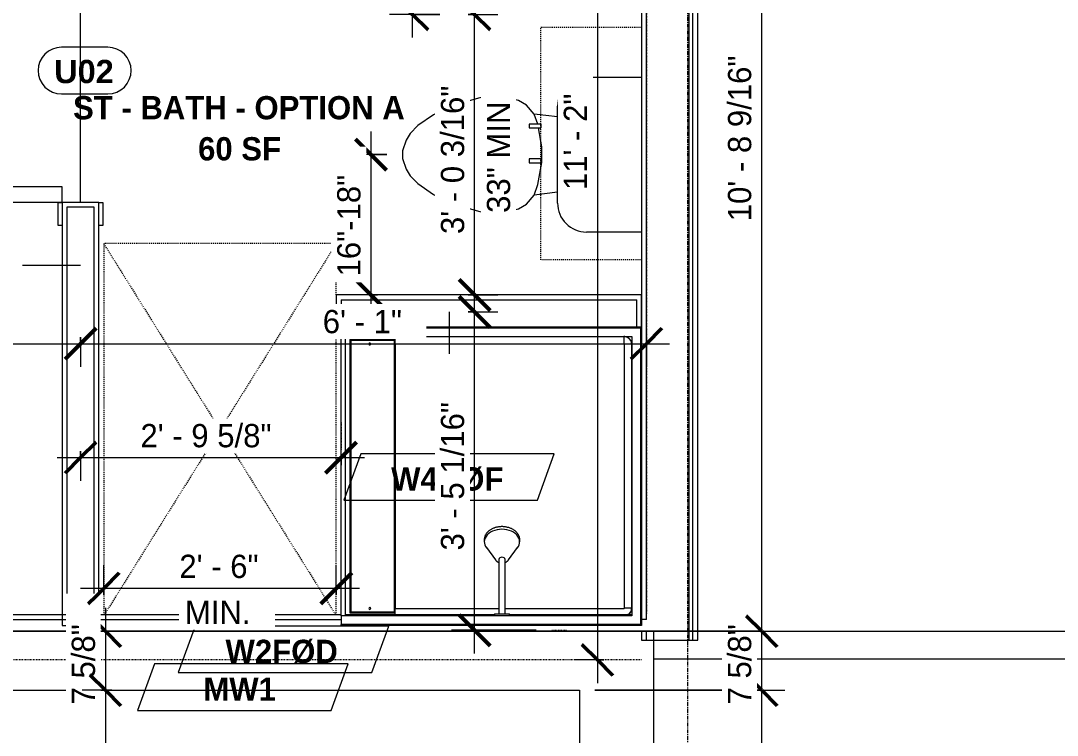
# Model space of a CAD drawing. Header units: inches. Extents: x -4058 to -1781, y 9814 to 12264.
# Drawn here: x -3567.4 to -3433.7, y 11538.4 to 11630.5 of the extents above; entities that cross this region are included whole.
import ezdxf

# ---------------------------------------------------------------- set-up
doc = ezdxf.new("R2010")
doc.units = ezdxf.units.IN
doc.header["$MEASUREMENT"] = 0
for name, pattern in [('Dash', [0.25, 0.125, -0.125]), ('Dash 3_32_', [0.1875, 0.09375, -0.09375]), ('Grid Line 1_2_', [0.875, 0.5, -0.125, 0.125, -0.125])]:
    doc.linetypes.add(name, pattern=pattern)
for name, color, linetype, lineweight in [('0-1', 7, 'Continuous', 5), ('A-ANNO-DIMS', 211, 'Continuous', 9), ('A-ANNO-DIMS-32', 211, 'Continuous', 9), ('A-AREA-IDEN', 2, 'Continuous', 9), ('A-DETL-1', 90, 'Dash 3_32_', 9), ('A-DOOR-2', 31, 'Continuous', 9), ('A-DOOR-IDEN', 31, 'Continuous', 9), ('A-FLOR-1', 7, 'Continuous', 9), ('A-FLOR-2', 192, 'Continuous', 9), ('A-GENM', 5, 'Continuous', 9), ('A-GENM-2', 147, 'Dash', 9), ('A-WALL-1', 7, 'Continuous', 9), ('A-WALL-2', 113, 'Continuous', 9), ('A-WALL-IDEN', 211, 'Continuous', 9), ('I-WALL-3', 7, 'Continuous', 9), ('P-SANR-FIXT', 6, 'Continuous', 9), ('Q-CASE', 31, 'Continuous', 9), ('Q-CASE-1', 31, 'Dash', 9), ('S-FNDN-1', 7, 'Continuous', 9), ('S-GRID-1', 1, 'Grid Line 1_2_', 9)]:
    doc.layers.add(name, color=color, linetype=linetype, lineweight=lineweight)
doc.styles.add('Arial_B', font='arialbd.ttf', dxfattribs={"height": 3})
doc.styles.add('Century Gothic', font='ufonts.com_century-gothic.ttf', dxfattribs={"height": 3})
doc.styles.add('Century Gothic_B', font='GOTHICB.TTF', dxfattribs={"height": 3})
doc.dimstyles.new('MARKETING_DIMENSION', dxfattribs={"dimscale": 12, "dimtxt": 3.132505, "dimasz": 0.333333, "dimexe": 0.25, "dimexo": 0.166667, "dimgap": 0.041667, "dimtad": 1, "dimdec": 4, "dimrnd": 0.0625, "dimzin": 3, "dimdsep": 46, "dimlunit": 4, "dimtxsty": 'Century Gothic', "dimblk1": 'OBLIQUE', "dimblk2": 'OBLIQUE', "dimsah": 1, "dimcen": 0.09, "dimdle": 0.25, "dimazin": 0, "dimtfac": 1, "dimtdec": 4, "dimtix": 1, "dimtmove": 0, "dimatfit": 3, "dimfxl": 1, "dimtvp": 1, "dimtfill": 1, "dimfrac": 2, "dimtolj": 1, "dimtzin": 0, "dimarcsym": 2})
doc.dimstyles.new('THE_DIMENSION_STRING', dxfattribs={"dimscale": 12, "dimtxt": 3.132505, "dimasz": 0.333333, "dimexe": 0.25, "dimexo": 0.166667, "dimgap": 0.041667, "dimtad": 1, "dimdec": 4, "dimrnd": 0.0625, "dimzin": 3, "dimdsep": 46, "dimlunit": 4, "dimtxsty": 'Century Gothic', "dimblk1": 'OBLIQUE', "dimblk2": 'OBLIQUE', "dimsah": 1, "dimcen": 0.09, "dimdle": 0.25, "dimazin": 0, "dimtfac": 1, "dimtdec": 4, "dimtix": 1, "dimtmove": 0, "dimatfit": 3, "dimfxl": 1, "dimtvp": 1, "dimtfill": 1, "dimfrac": 2, "dimtolj": 1, "dimtzin": 0, "dimarcsym": 2})
doc.dimstyles.new('THE_DIMENSION_STRING_3', dxfattribs={"dimscale": 12, "dimtxt": 3.132505, "dimasz": 0.333333, "dimexe": 0.25, "dimexo": 0.166667, "dimgap": 0.041667, "dimtad": 1, "dimdec": 4, "dimrnd": 0.0625, "dimzin": 3, "dimdsep": 46, "dimlunit": 4, "dimtxsty": 'Century Gothic', "dimblk1": 'OBLIQUE', "dimblk2": 'OBLIQUE', "dimsah": 1, "dimcen": 0.09, "dimdle": 0.25, "dimazin": 0, "dimtfac": 1, "dimtdec": 4, "dimtix": 1, "dimtmove": 0, "dimatfit": 3, "dimfxl": 1, "dimtvp": 1, "dimtfill": 1, "dimfrac": 2, "dimtolj": 1, "dimtzin": 0, "dimarcsym": 2})
doc.dimstyles.new('THE_DIMENSION_STRING_4', dxfattribs={"dimscale": 12, "dimtxt": 3.132505, "dimasz": 0.333333, "dimexe": 0.25, "dimexo": 0.166667, "dimgap": 0.041667, "dimtad": 1, "dimdec": 4, "dimrnd": 0.0625, "dimzin": 3, "dimdsep": 46, "dimlunit": 4, "dimtxsty": 'Century Gothic', "dimblk1": 'OBLIQUE', "dimblk2": 'OBLIQUE', "dimsah": 1, "dimcen": 0.09, "dimdle": 0.25, "dimazin": 0, "dimtfac": 1, "dimtdec": 4, "dimtix": 1, "dimtmove": 0, "dimatfit": 3, "dimfxl": 1, "dimtvp": 1, "dimtfill": 1, "dimfrac": 2, "dimtolj": 1, "dimtzin": 0, "dimarcsym": 2})
doc.dimstyles.new('THE_DIMENSION_STRING_5', dxfattribs={"dimscale": 12, "dimtxt": 3.132505, "dimasz": 0.333333, "dimexe": 0.25, "dimexo": 0.166667, "dimgap": 0.041667, "dimtad": 1, "dimdec": 4, "dimrnd": 0.0625, "dimzin": 3, "dimdsep": 46, "dimlunit": 4, "dimtxsty": 'Century Gothic', "dimblk1": 'OBLIQUE', "dimblk2": 'OBLIQUE', "dimsah": 1, "dimcen": 0.09, "dimdle": 0.25, "dimazin": 0, "dimtfac": 1, "dimtdec": 4, "dimtix": 1, "dimtmove": 0, "dimatfit": 3, "dimfxl": 1, "dimtvp": 1, "dimtfill": 1, "dimfrac": 2, "dimtolj": 1, "dimtzin": 0, "dimarcsym": 2})

# ---------------------------------------------------------------- blocks, each defined once
blk = doc.blocks.new('CTR - 1st Phase - Shell_rvt-1-UNIT PLANS - 2ND FLOOR')
at = {"layer": 'A-FLOR-1'}
for p, q in [((-3480.05, 11551.81), (-3477.32, 11551.81)), ((-3477.32, 11551.81), (-3410.3, 11551.81)), ((-3410.3, 11548.19), (-3485.7, 11548.19))]:
    blk.add_line(p, q, dxfattribs=at)
blk = doc.blocks.new('CTR - 1st Phase - Common Walls_rvt-1-UNIT PLANS - 2ND FLOOR')
at = {"layer": 'A-WALL-1'}
for p, q in [((-3486.67, 11553.31), (-3486.67, 11679.74)), ((-3481.17, 11550.64), (-3481.17, 11679.74)), ((-3480.67, 11550.64), (-3480.67, 11679.74)), ((-3526.05, 11553.94), (-3583.32, 11553.94)), ((-3583.32, 11553.31), (-3526.05, 11553.31)), ((-3506.28, 11553.94), (-3525.55, 11553.94)), ((-3488.55, 11553.94), (-3504.31, 11553.94)), ((-3486.67, 11553.31), (-3487.3, 11553.31)), ((-3583.32, 11551.81), (-3487.3, 11551.81)), ((-3486.67, 11551.81), (-3487.3, 11551.81)), ((-3486.67, 11550.64), (-3486.67, 11551.81))]:
    blk.add_line(p, q, dxfattribs=at)
at = {"layer": 'I-WALL-3'}
for p, q in [((-3487.3, 11679.74), (-3487.3, 11591.05)), ((-3480.05, 11550.64), (-3480.05, 11679.74)), ((-3487.3, 11551.81), (-3487.3, 11550.64)), ((-3487.3, 11550.64), (-3480.05, 11550.64))]:
    blk.add_line(p, q, dxfattribs=at)
blk = doc.blocks.new('CTR - 1st Phase - Structure_rvt-1-UNIT PLANS - 2ND FLOOR')
at = {"layer": 'A-WALL-1'}
for p, q in [((-3495.32, 11551.81), (-3586.95, 11551.81)), ((-3579.32, 11544.19), (-3495.32, 11544.19))]:
    blk.add_line(p, q, dxfattribs=at)
at = {"layer": 'S-FNDN-1'}
for p, q in [((-3485.7, 11551.81), (-3495.32, 11551.81)), ((-3485.7, 11497.81), (-3485.7, 11551.81)), ((-3495.32, 11544.19), (-3495.32, 11497.81))]:
    blk.add_line(p, q, dxfattribs=at)
blk = doc.blocks.new('SWING - SINGLE - FLUSH - SWING - FLUSH - 2-10 x 6-8 - PRIVACY-4202132-UNIT PLANS - 2ND FLOOR')
at = {"layer": 'A-DOOR-2'}
for p, q in [((-20, 2.37), (-20, 2.87)), ((-20, 2.87), (-17, 2.87)), ((-17, 2.87), (-17, 2.37)), ((17, 2.37), (17, 2.87)), ((17, 2.87), (20, 2.87)), ((20, 2.87), (20, 2.37)), ((-17, 2.37), (-20, 2.37)), ((20, 2.37), (17, 2.37)), ((-20, -2.38), (-17, -2.38)), ((-20, -2.88), (-20, -2.38)), ((-17, -2.38), (-17, -2.88)), ((15, -2.38), (15, -36.38)), ((17, -2.38), (15, -2.38)), ((17, -2.38), (17, -36.38)), ((17, -2.38), (20, -2.38)), ((17, -2.88), (17, -2.38)), ((20, -2.38), (20, -2.88)), ((-17, -2.88), (-20, -2.88)), ((20, -2.88), (17, -2.88)), ((17, -36.38), (15, -36.38))]:
    blk.add_line(p, q, dxfattribs=at)
blk.add_arc((17, -2.38), 34.07, 180, 266.6343, dxfattribs=at)
blk = doc.blocks.new('Toilet-Domestic-3D - Toilet-Domestic-3D-V43-UNIT PLANS - 2ND FLOOR')
at = {"layer": 'P-SANR-FIXT'}
for p, q in [((-9.98, 11.75), (-9.98, 18.86)), ((9.98, 18.86), (9.98, 11.75)), ((6.25, 8.02), (-6.25, 8.02)), ((-4.86, 8.02), (-5.21, 5)), ((4.86, 8.02), (5.21, 5)), ((-3.94, 5.46), (-5.21, 5)), ((-1, 6), (-3.45, 5.57)), ((1, 6), (-1, 6)), ((3.84, 5.5), (1, 6)), ((5.21, 5), (3.84, 5.5)), ((-5.21, 5), (-6.4, 4)), ((6.4, 4), (5.21, 5)), ((-6.97, 3), (-7.24, 2)), ((-6.4, 4), (-6.97, 3)), ((6.97, 3), (6.4, 4)), ((7.24, 2), (6.97, 3)), ((-7.24, 2), (-7.41, 1)), ((7.41, 1), (7.24, 2)), ((-7.41, 1), (-7.5, 0)), ((7.5, 0), (7.41, 1)), ((-7.5, 0), (-7.33, -1.99)), ((7.33, -1.99), (7.5, 0)), ((-7.33, -1.99), (-6.79, -4)), ((6.79, -4), (7.33, -1.99)), ((-6.79, -4), (-6.06, -6)), ((6.06, -6), (6.79, -4)), ((-6.06, -6), (-5.13, -8)), ((5.13, -8), (6.06, -6)), ((-5.13, -8), (-3.74, -10)), ((3.74, -10), (5.13, -8)), ((-3.74, -10), (-2.74, -11)), ((2.74, -11), (3.74, -10)), ((-2.74, -11), (-1.87, -11.5)), ((-1.87, -11.5), (-0.5, -12)), ((-0.5, -12), (0.5, -12)), ((0.5, -12), (1.87, -11.5)), ((1.87, -11.5), (2.74, -11))]:
    blk.add_line(p, q, dxfattribs=at)
for centre, start, end in [((-6.25, 11.75), 180, 270), ((6.25, 11.75), 270, 360)]:
    blk.add_arc(centre, 3.73, start, end, dxfattribs=at)
blk = doc.blocks.new('ADA Clearances - 30_x48_-V77-UNIT PLANS - 2ND FLOOR')
at = {"layer": 'A-GENM-2'}
for p, q in [((-15, -24), (14.91, 23.86)), ((-15, 23.86), (-15, -13)), ((15, -24), (-14.91, 23.86)), ((15, -24), (15, 23.86)), ((-15, -17.37), (-15, -24)), ((-15, -24), (15, -24))]:
    blk.add_line(p, q, dxfattribs=at)
blk = doc.blocks.new('300 Series Wall Hung Cabinet_326 - 30_-2909953-UNIT PLANS - 2ND FLOOR')
at = {"layer": 'Q-CASE'}
for p, q in [((-2.01, 14.69), (-2.5, 14.69)), ((-2.5, 14.69), (-2.5, 13.19)), ((-2.01, 13.19), (-2.01, 14.69)), ((2.49, 14.69), (2, 14.69)), ((2, 14.69), (2, 13.19)), ((2.49, 13.19), (2.49, 14.69)), ((-2.01, 13.19), (-2.5, 13.19)), ((2.49, 13.19), (2, 13.19))]:
    blk.add_line(p, q, dxfattribs=at)
at = {"layer": 'Q-CASE-1'}
for p, q in [((-15, 0.19), (-15, 13.19)), ((-15, 13.19), (15, 13.19)), ((15, 13.19), (15, 0.19)), ((15, 0.19), (-15, 0.19))]:
    blk.add_line(p, q, dxfattribs=at)
blk = doc.blocks.new('The Shower - The Shower-V120-UNIT PLANS - 2ND FLOOR')
at = {"layer": 'P-SANR-FIXT'}
for p, q in [((0, -0.5), (38.5, -0.5)), ((0, -39.25), (0, -0.5)), ((0.12, -39.25), (0.12, -0.63)), ((0.12, -0.63), (38.38, -0.63)), ((38.38, -0.63), (38.38, -39.25)), ((38.5, -0.5), (38.5, -39.25)), ((1.25, -39.25), (1.25, -1.75)), ((1.25, -1.75), (37.25, -1.75)), ((1.3, -2.43), (1.28, -2.51)), ((1.42, -2.2), (1.4, -2.23)), ((1.58, -2.01), (1.51, -2.08)), ((1.73, -1.9), (1.7, -1.92)), ((2.01, -1.78), (1.93, -1.8)), ((36.25, -1.77), (2.25, -1.77)), ((36.25, -1.77), (36.25, -1.75)), ((36.57, -1.8), (36.49, -1.78)), ((36.8, -1.92), (36.77, -1.9)), ((36.99, -2.08), (36.92, -2.01)), ((37.1, -2.23), (37.08, -2.2)), ((37.25, -1.75), (37.25, -17.52)), ((2.2, -32.27), (2.2, -2.75)), ((36.25, -2.7), (2.25, -2.7)), ((36.3, -18.11), (36.3, -2.75)), ((36.3, -32.27), (36.3, -18.89)), ((37.25, -19.48), (37.25, -39.25)), ((1.62, -32.27), (1.62, -38.13)), ((36.75, -32.38), (1.75, -32.38)), ((1.75, -32.38), (1.75, -38)), ((2.2, -32.27), (36.3, -32.27)), ((36.75, -38), (36.75, -32.38)), ((36.88, -38.13), (36.88, -32.27)), ((1.25, -38.75), (37.25, -38.75)), ((1.25, -39.25), (1.25, -38.75)), ((1.62, -38.13), (36.88, -38.13)), ((1.75, -38), (36.75, -38)), ((37.25, -38.75), (37.25, -39.25)), ((0.12, -39.25), (0, -39.25)), ((0.12, -39.25), (1.25, -39.25)), ((37.25, -39.25), (1.25, -39.25)), ((37.25, -39.25), (38.38, -39.25)), ((38.5, -39.25), (38.38, -39.25))]:
    blk.add_line(p, q, dxfattribs=at)
for centre, radius, start, end in [((2.25, -2.75), 1, 90, 180), ((36.25, -2.75), 1, 30.3328, 90), ((2.2, -35.56), 0.125, 0, 180), ((2.2, -35.56), 0.125, 180, 0), ((36.3, -35.56), 0.125, 0, 180), ((36.3, -35.56), 0.125, 180, 0)]:
    blk.add_arc(centre, radius, start, end, dxfattribs=at)
for centre, start_param, end_param in [((2.2, -32.28), 1.570796, 3.141593), ((36.3, -32.28), 0.541328, 1.570796)]:
    blk.add_ellipse(centre, major_axis=(0.95, 0), ratio=0.019505, start_param=start_param, end_param=end_param, dxfattribs=at)
for points, knots in [([(2.25, -1.77), (2.19, -1.77), (2.06, -1.78), (1.8, -1.86), (1.53, -2.04), (1.34, -2.32), (1.26, -2.57), (1.25, -2.7), (1.25, -2.77)], [-0.001856, -0.001856, -0.001856, -0.001856, 0.123376, 0.248608, 0.499072, 0.749536, 0.874768, 1, 1, 1, 1]), ([(1.38, -2.25), (1.41, -2.21), (1.47, -2.12), (1.55, -2.04), (1.59, -2)], [-0.666048, -0.666048, -0.666048, -0.666048, -0.5714286, -0.4597287, -0.4597287, -0.4597287, -0.4597287]), ([(1.75, -1.88), (1.77, -1.87), (1.86, -1.82), (2.03, -1.77), (2.17, -1.75), (2.25, -1.75)], [-0.332096, -0.332096, -0.332096, -0.332096, -0.2857143, -0.1428571, 0, 0, 0, 0]), ([(36.25, -1.75), (36.31, -1.75), (36.42, -1.76), (36.59, -1.8), (36.7, -1.85), (36.75, -1.88)], [-1, -1, -1, -1, -0.8928571, -0.7857143, -0.6665409, -0.6665409, -0.6665409, -0.6665409]), ([(37.11, -2.26), (37.07, -2.19), (36.94, -2.02), (36.7, -1.86), (36.45, -1.78), (36.32, -1.77), (36.25, -1.77)], [0.3361578, 0.3361578, 0.3361578, 0.3361578, 0.499072, 0.749536, 0.874768, 1, 1, 1, 1]), ([(36.75, -1.88), (36.79, -1.91), (36.89, -1.97), (36.97, -2.05), (37.01, -2.11)], [-0.666048, -0.666048, -0.666048, -0.666048, -0.5714286, -0.4462442, -0.4462442, -0.4462442, -0.4462442]), ([(2.25, -2.7), (2.24, -2.7), (2.24, -2.7), (2.23, -2.7), (2.22, -2.71), (2.22, -2.71), (2.21, -2.72), (2.21, -2.73), (2.2, -2.74), (2.2, -2.74), (2.2, -2.75), (2.2, -2.75)], [-1, -1, -1, -1, -0.833333, -0.75, -0.666667, -0.583333, -0.416667, -0.333333, -0.208333, -0.083333, 0, 0, 0, 0]), ([(36.3, -2.75), (36.3, -2.74), (36.3, -2.74), (36.3, -2.73), (36.29, -2.72), (36.29, -2.72), (36.28, -2.71), (36.27, -2.71), (36.26, -2.7), (36.26, -2.7), (36.25, -2.7), (36.25, -2.7)], [-1, -1, -1, -1, -0.833333, -0.75, -0.666667, -0.583333, -0.416667, -0.333333, -0.208333, -0.083333, 0, 0, 0, 0])]:
    blk.add_open_spline(points, degree=3, knots=knots, dxfattribs=at)
for points in [[(1.35, -2.32), (1.36, -2.3), (1.37, -2.27), (1.38, -2.25)], [(1.63, -1.97), (1.67, -1.94), (1.71, -1.91), (1.75, -1.88)], [(36.25, -2.7), (36.25, -2.62), (36.25, -2.45), (36.25, -2.22), (36.25, -2.03), (36.25, -1.88), (36.25, -1.82), (36.25, -1.8)], [(37.05, -2.15), (37.07, -2.18), (37.09, -2.21), (37.11, -2.25)], [(1.25, -2.75), (1.25, -2.74), (1.25, -2.72), (1.25, -2.71)], [(2.2, -2.75), (2.12, -2.75), (1.95, -2.75), (1.72, -2.75), (1.52, -2.76), (1.37, -2.76), (1.27, -2.76), (1.25, -2.77), (1.25, -2.77)]]:
    blk.add_open_spline(points, degree=3, dxfattribs=at)
blk = doc.blocks.new('Shower Head - Shower Head-3260035-UNIT PLANS - 2ND FLOOR')
at = {"layer": 'P-SANR-FIXT'}
for p, q in [((-2.28, 9.81), (-2.28, 9.54)), ((2.28, 9.54), (2.28, 9.81)), ((-2.02, 8.78), (-0.84, 7.19)), ((0.84, 7.19), (2.02, 8.78)), ((-0.39, 7.27), (-0.39, 6.01)), ((0.39, 6.01), (0.39, 7.27)), ((-0.98, 0.26), (-0.98, 0)), ((-0.98, 0.26), (0.98, 0.26)), ((-0.39, 1), (-0.39, 0.26)), ((0.39, 0.26), (0.39, 1)), ((0.98, 0), (0.98, 0.26)), ((0.98, 0), (-0.98, 0))]:
    blk.add_line(p, q, dxfattribs=at)
at = {"layer": 'P-SANR-FIXT', "flags": 128}
for points in [[(0, 11.49), (-0.09, 11.49), (-0.18, 11.48), (-0.27, 11.48), (-0.35, 11.47), (-0.44, 11.46), (-0.53, 11.44), (-0.62, 11.43), (-0.7, 11.41), (-0.79, 11.39), (-0.87, 11.36), (-0.95, 11.34), (-1.03, 11.31), (-1.11, 11.28), (-1.19, 11.25), (-1.26, 11.21), (-1.34, 11.17), (-1.41, 11.13), (-1.48, 11.09), (-1.55, 11.05), (-1.61, 11), (-1.68, 10.95), (-1.74, 10.9), (-1.8, 10.85), (-1.85, 10.8), (-1.9, 10.74), (-1.95, 10.69), (-2, 10.63), (-2.04, 10.57), (-2.08, 10.51), (-2.12, 10.44), (-2.15, 10.38), (-2.18, 10.31), (-2.21, 10.25), (-2.23, 10.18), (-2.25, 10.11), (-2.26, 10.04), (-2.27, 9.97), (-2.28, 9.9), (-2.28, 9.83), (-2.28, 9.81)], [(2.28, 9.81), (2.28, 9.88), (2.28, 9.95), (2.27, 10.02), (2.25, 10.09), (2.24, 10.16), (2.21, 10.23), (2.19, 10.3), (2.16, 10.36), (2.13, 10.43), (2.09, 10.49), (2.05, 10.55), (2.01, 10.61), (1.97, 10.67), (1.92, 10.73), (1.86, 10.79), (1.81, 10.84), (1.75, 10.89), (1.69, 10.94), (1.63, 10.99), (1.57, 11.04), (1.5, 11.08), (1.43, 11.12), (1.36, 11.16), (1.28, 11.2), (1.21, 11.24), (1.13, 11.27), (1.05, 11.3), (0.97, 11.33), (0.89, 11.36), (0.81, 11.38), (0.72, 11.4), (0.64, 11.42), (0.55, 11.44), (0.47, 11.45), (0.38, 11.46), (0.29, 11.47), (0.2, 11.48), (0.11, 11.49), (0.02, 11.49), (0, 11.49)], [(-0.84, 7.19), (-0.81, 7.16), (-0.79, 7.13), (-0.76, 7.1), (-0.73, 7.08), (-0.7, 7.05), (-0.68, 7.03), (-0.65, 7.01), (-0.62, 6.98), (-0.59, 6.97), (-0.56, 6.95), (-0.53, 6.93), (-0.49, 6.91), (-0.46, 6.9), (-0.43, 6.89), (-0.4, 6.87)], [(0.39, 6.87), (0.43, 6.88), (0.46, 6.9), (0.49, 6.91), (0.52, 6.93), (0.55, 6.94), (0.58, 6.96), (0.61, 6.98), (0.64, 7), (0.67, 7.03), (0.7, 7.05), (0.73, 7.07), (0.76, 7.1), (0.78, 7.13), (0.81, 7.16), (0.83, 7.19), (0.84, 7.19)], [(-0.39, 6.01), (-0.39, 5.81), (-0.39, 5.6), (-0.39, 5.38), (-0.39, 5.15), (-0.39, 4.92), (-0.39, 4.68), (-0.39, 4.43), (-0.39, 4.18), (-0.39, 3.93), (-0.39, 3.67), (-0.39, 3.4), (-0.39, 3.13), (-0.39, 2.86), (-0.39, 2.59), (-0.39, 2.31), (-0.39, 2.03), (-0.39, 1.75), (-0.39, 1.46), (-0.39, 1.18), (-0.39, 1)], [(0.39, 1), (0.39, 1.29), (0.39, 1.57), (0.39, 1.85), (0.39, 2.13), (0.39, 2.41), (0.39, 2.69), (0.39, 2.96), (0.39, 3.23), (0.39, 3.5), (0.39, 3.76), (0.39, 4.02), (0.39, 4.27), (0.39, 4.52), (0.39, 4.77), (0.39, 5), (0.39, 5.23), (0.39, 5.46), (0.39, 5.67), (0.39, 5.88), (0.39, 6.01)]]:
    blk.add_lwpolyline(points, dxfattribs=at)
at = {"layer": 'P-SANR-FIXT'}
for centre, major_axis, start_param, end_param in [((0, 9.54), (-2.28, 0), 4.712389, 6.956384), ((0, 9.54), (2.28, 0), 5.609987, 7.853982), ((0, 7.27), (-0.394, 0), 4.712389, 6.283185), ((0, 7.27), (0.394, 0), 0, 1.570796)]:
    blk.add_ellipse(centre, major_axis=major_axis, ratio=0.707107, start_param=start_param, end_param=end_param, dxfattribs=at)
blk = doc.blocks.new('DIMBLOCK147-UNIT PLANS - 2ND FLOOR')
at = {"layer": 'A-ANNO-DIMS-32', "lineweight": 50}
for p, q in [((-3516.83, 11679.36), (-3518.83, 11681.36)), ((-3516.83, 11679.36), (-3514.83, 11677.36)), ((-3516.83, 11631.36), (-3518.83, 11633.36)), ((-3516.83, 11631.36), (-3514.83, 11629.36))]:
    blk.add_line(p, q, dxfattribs=at)
at = {"layer": 'A-ANNO-DIMS-32'}
for p, q in [((-3516.83, 11628.36), (-3516.83, 11682.36)), ((-3513.3, 11679.36), (-3519.83, 11679.36)), ((-3516.83, 11679.36), (-3513.3, 11679.36)), ((-3513.3, 11631.36), (-3519.83, 11631.36)), ((-3516.83, 11631.36), (-3513.3, 11631.36))]:
    blk.add_line(p, q, dxfattribs=at)
at = {"layer": 'A-ANNO-DIMS-32', "color": 0, "insert": (-3521.18, 11650.12), "char_height": 3, "width": 12.5897, "attachment_point": 1, "rotation": 90, "line_spacing_factor": 0.984502, "style": 'Century Gothic', "bg_fill": 3, "box_fill_scale": 1.25, "bg_fill_color": 256, "bg_fill_true_color": 13158600, "bg_fill_transparency": 0}
blk.add_mtext('4\' - 0"', dxfattribs=at)
blk = doc.blocks.new('_Oblique')
at = {"color": 0, "linetype": 'ByBlock', "lineweight": -2}
blk.add_line((-0.5, -0.5), (0.5, 0.5), dxfattribs=at)
blk = doc.blocks.new('DIMBLOCK253-UNIT PLANS - 2ND FLOOR')
at = {"layer": 'A-ANNO-DIMS-32', "lineweight": 50}
for p, q in [((-3508.83, 11631.36), (-3510.83, 11633.36)), ((-3508.83, 11631.36), (-3506.83, 11629.36)), ((-3508.83, 11595.18), (-3510.83, 11597.18)), ((-3508.83, 11595.18), (-3506.83, 11593.18))]:
    blk.add_line(p, q, dxfattribs=at)
at = {"layer": 'A-ANNO-DIMS-32'}
for p, q in [((-3508.83, 11592.18), (-3508.83, 11634.36)), ((-3509.66, 11631.36), (-3505.83, 11631.36)), ((-3508.83, 11631.36), (-3509.66, 11631.36)), ((-3509.66, 11595.18), (-3505.83, 11595.18)), ((-3508.83, 11595.18), (-3509.66, 11595.18))]:
    blk.add_line(p, q, dxfattribs=at)
at = {"layer": 'A-ANNO-DIMS-32', "color": 0, "insert": (-3507.25, 11605.76), "char_height": 3, "width": 18.0194, "attachment_point": 1, "rotation": 90, "line_spacing_factor": 0.984502, "style": 'Century Gothic', "bg_fill": 3, "box_fill_scale": 1.25, "bg_fill_color": 256, "bg_fill_true_color": 13158600, "bg_fill_transparency": 0}
blk.add_mtext('33" MIN', dxfattribs=at)
at = {"layer": 'A-ANNO-DIMS-32', "color": 0, "insert": (-3513.18, 11603.03), "char_height": 3, "width": 24.5827, "attachment_point": 1, "rotation": 90, "line_spacing_factor": 0.984502, "style": 'Century Gothic', "bg_fill": 3, "box_fill_scale": 1.25, "bg_fill_color": 256, "bg_fill_true_color": 13158600, "bg_fill_transparency": 0}
blk.add_mtext('3\' - 0 3/16"', dxfattribs=at)
blk = doc.blocks.new('Wall Tag - Arch Wall-3956453-UNIT PLANS - 2ND FLOOR')
at = {"layer": 'A-WALL-IDEN'}
for p, q in [((-0.3561, 0.0937), (-0.4244, -0.0937)), ((0.4244, 0.0937), (-0.3561, 0.0937)), ((0.3561, -0.0937), (0.4244, 0.0937)), ((-0.4244, -0.0937), (0.3561, -0.0937))]:
    blk.add_line(p, q, dxfattribs=at)
blk = doc.blocks.new('Door Tag - Type Mark-2601225-UNIT PLANS - 2ND FLOOR')
at = {"layer": 'A-DOOR-IDEN'}
for p, q in [((0.09375, 0.09375), (-0.09375, 0.09375)), ((-0.09375, -0.09375), (0.09375, -0.09375))]:
    blk.add_line(p, q, dxfattribs=at)
for centre, start, end in [((-0.09375, 0), 90, 270), ((0.09375, 0), 270, 90)]:
    blk.add_arc(centre, 0.09375, start, end, dxfattribs=at)
blk = doc.blocks.new('DIMBLOCK663-UNIT PLANS - 2ND FLOOR')
at = {"layer": 'A-ANNO-DIMS-32'}
for p, q in [((-3526.05, 11573.24), (-3526.05, 11577.19)), ((-3559.67, 11575.02), (-3559.67, 11571.19)), ((-3559.67, 11574.19), (-3559.67, 11575.02)), ((-3562.67, 11574.19), (-3523.05, 11574.19)), ((-3526.05, 11574.19), (-3526.05, 11573.24))]:
    blk.add_line(p, q, dxfattribs=at)
at = {"layer": 'A-ANNO-DIMS-32', "lineweight": 50}
for p, q in [((-3559.67, 11574.19), (-3557.67, 11576.19)), ((-3526.05, 11574.19), (-3524.05, 11576.19)), ((-3559.67, 11574.19), (-3561.67, 11572.19)), ((-3526.05, 11574.19), (-3528.05, 11572.19))]:
    blk.add_line(p, q, dxfattribs=at)
at = {"layer": 'A-ANNO-DIMS-32', "color": 0, "insert": (-3551.94, 11578.53), "char_height": 3, "width": 21.7784, "attachment_point": 1, "line_spacing_factor": 0.984502, "style": 'Century Gothic', "bg_fill": 3, "box_fill_scale": 1.25, "bg_fill_color": 256, "bg_fill_true_color": 13158600, "bg_fill_transparency": 0}
blk.add_mtext('2\' - 9 5/8"', dxfattribs=at)
blk = doc.blocks.new('DIMBLOCK941-UNIT PLANS - 2ND FLOOR')
at = {"layer": 'A-ANNO-DIMS-32', "lineweight": 50}
for p, q in [((-3471.8, 11544.19), (-3473.8, 11546.19)), ((-3471.8, 11544.19), (-3469.8, 11542.19)), ((-3471.8, 11497.81), (-3473.8, 11499.81)), ((-3471.8, 11497.81), (-3469.8, 11495.81))]:
    blk.add_line(p, q, dxfattribs=at)
at = {"layer": 'A-ANNO-DIMS-32'}
for p, q in [((-3493.32, 11544.19), (-3468.8, 11544.19)), ((-3471.8, 11544.19), (-3493.32, 11544.19)), ((-3471.8, 11497.81), (-3471.8, 11544.19)), ((-3483.7, 11497.81), (-3468.8, 11497.81)), ((-3471.8, 11497.81), (-3483.7, 11497.81))]:
    blk.add_line(p, q, dxfattribs=at)
at = {"layer": 'A-ANNO-DIMS-32', "color": 0, "insert": (-3476.15, 11510.76), "char_height": 3, "width": 24.5827, "attachment_point": 1, "rotation": 90, "line_spacing_factor": 0.984502, "style": 'Century Gothic', "bg_fill": 3, "box_fill_scale": 1.25, "bg_fill_color": 256, "bg_fill_true_color": 13158600, "bg_fill_transparency": 0}
blk.add_mtext('3\' - 10 3/8"', dxfattribs=at)
blk = doc.blocks.new('DIMBLOCK942-UNIT PLANS - 2ND FLOOR')
at = {"layer": 'A-ANNO-DIMS-32', "lineweight": 50}
for p, q in [((-3471.8, 11551.81), (-3473.8, 11553.81)), ((-3471.8, 11551.81), (-3469.8, 11549.81)), ((-3471.8, 11544.19), (-3473.8, 11546.19)), ((-3471.8, 11544.19), (-3469.8, 11542.19))]:
    blk.add_line(p, q, dxfattribs=at)
at = {"layer": 'A-ANNO-DIMS-32'}
for p, q in [((-3493.32, 11551.81), (-3468.8, 11551.81)), ((-3471.8, 11551.81), (-3493.32, 11551.81)), ((-3471.8, 11544.19), (-3471.8, 11551.81)), ((-3493.32, 11544.19), (-3468.8, 11544.19)), ((-3471.8, 11544.19), (-3493.32, 11544.19))]:
    blk.add_line(p, q, dxfattribs=at)
at = {"layer": 'A-ANNO-DIMS-32', "color": 0, "insert": (-3476.15, 11542.36), "char_height": 3, "width": 13.5444, "attachment_point": 1, "rotation": 90, "line_spacing_factor": 0.984502, "style": 'Century Gothic', "bg_fill": 3, "box_fill_scale": 1.25, "bg_fill_color": 256, "bg_fill_true_color": 13158600, "bg_fill_transparency": 0}
blk.add_mtext('7 5/8"', dxfattribs=at)
blk = doc.blocks.new('DIMBLOCK943-UNIT PLANS - 2ND FLOOR')
at = {"layer": 'A-ANNO-DIMS-32', "lineweight": 50}
for p, q in [((-3471.8, 11680.36), (-3473.8, 11682.36)), ((-3471.8, 11680.36), (-3469.8, 11678.36)), ((-3471.8, 11551.81), (-3473.8, 11553.81)), ((-3471.8, 11551.81), (-3469.8, 11549.81))]:
    blk.add_line(p, q, dxfattribs=at)
at = {"layer": 'A-ANNO-DIMS-32'}
for p, q in [((-3481.67, 11680.36), (-3468.8, 11680.36)), ((-3471.8, 11680.36), (-3481.67, 11680.36)), ((-3471.8, 11551.81), (-3471.8, 11680.36)), ((-3493.32, 11551.81), (-3468.8, 11551.81)), ((-3471.8, 11551.81), (-3493.32, 11551.81))]:
    blk.add_line(p, q, dxfattribs=at)
at = {"layer": 'A-ANNO-DIMS-32', "color": 0, "insert": (-3476.15, 11604.68), "char_height": 3, "width": 27.387, "attachment_point": 1, "rotation": 90, "line_spacing_factor": 0.984502, "style": 'Century Gothic', "bg_fill": 3, "box_fill_scale": 1.25, "bg_fill_color": 256, "bg_fill_true_color": 13158600, "bg_fill_transparency": 0}
blk.add_mtext('10\' - 8 9/16"', dxfattribs=at)
blk = doc.blocks.new('DIMBLOCK981-UNIT PLANS - 2ND FLOOR')
at = {"layer": 'A-ANNO-DIMS-32'}
for p, q in [((-3556.46, 11554.81), (-3556.46, 11544.19)), ((-3555.63, 11551.81), (-3559.46, 11551.81)), ((-3556.46, 11551.81), (-3555.63, 11551.81)), ((-3555.63, 11544.19), (-3559.46, 11544.19)), ((-3556.46, 11544.19), (-3555.63, 11544.19))]:
    blk.add_line(p, q, dxfattribs=at)
at = {"layer": 'A-ANNO-DIMS-32', "lineweight": 50}
for p, q in [((-3556.46, 11551.81), (-3558.46, 11553.81)), ((-3556.46, 11551.81), (-3554.46, 11549.81)), ((-3556.46, 11544.19), (-3558.46, 11546.19)), ((-3556.46, 11544.19), (-3554.46, 11542.19))]:
    blk.add_line(p, q, dxfattribs=at)
at = {"layer": 'A-ANNO-DIMS-32', "color": 0, "insert": (-3560.8, 11542.36), "char_height": 3, "width": 13.5444, "attachment_point": 1, "rotation": 90, "line_spacing_factor": 0.984502, "style": 'Century Gothic', "bg_fill": 3, "box_fill_scale": 1.25, "bg_fill_color": 256, "bg_fill_true_color": 13158600, "bg_fill_transparency": 0}
blk.add_mtext('7 5/8"', dxfattribs=at)
blk = doc.blocks.new('DIMBLOCK982-UNIT PLANS - 2ND FLOOR')
at = {"layer": 'A-ANNO-DIMS-32', "lineweight": 50}
for p, q in [((-3556.46, 11544.19), (-3558.46, 11546.19)), ((-3556.46, 11544.19), (-3554.46, 11542.19)), ((-3556.46, 11439.81), (-3558.46, 11441.81)), ((-3556.46, 11439.81), (-3554.46, 11437.81))]:
    blk.add_line(p, q, dxfattribs=at)
at = {"layer": 'A-ANNO-DIMS-32'}
for p, q in [((-3555.63, 11544.19), (-3559.46, 11544.19)), ((-3556.46, 11544.19), (-3556.46, 11439.81)), ((-3556.46, 11544.19), (-3555.63, 11544.19)), ((-3555.63, 11439.81), (-3559.46, 11439.81)), ((-3556.46, 11439.81), (-3555.63, 11439.81))]:
    blk.add_line(p, q, dxfattribs=at)
at = {"layer": 'A-ANNO-DIMS-32', "color": 0, "insert": (-3560.8, 11482.93), "char_height": 3, "width": 21.7784, "attachment_point": 1, "rotation": 90, "line_spacing_factor": 0.984502, "style": 'Century Gothic', "bg_fill": 3, "box_fill_scale": 1.25, "bg_fill_color": 256, "bg_fill_true_color": 13158600, "bg_fill_transparency": 0}
blk.add_mtext('8\' - 8 3/8"', dxfattribs=at)
blk = doc.blocks.new('DIMBLOCK1231-UNIT PLANS - 2ND FLOOR')
at = {"layer": 'A-ANNO-DIMS-32'}
for p, q in [((-3522.21, 11616.27), (-3522.21, 11592.18)), ((-3520.15, 11613.27), (-3525.21, 11613.27)), ((-3522.21, 11613.27), (-3520.15, 11613.27)), ((-3521.38, 11595.18), (-3525.21, 11595.18)), ((-3522.21, 11595.18), (-3521.38, 11595.18))]:
    blk.add_line(p, q, dxfattribs=at)
at = {"layer": 'A-ANNO-DIMS-32', "lineweight": 50}
for p, q in [((-3522.21, 11613.27), (-3524.21, 11615.27)), ((-3522.21, 11613.27), (-3520.21, 11611.27)), ((-3522.21, 11595.18), (-3524.21, 11597.18)), ((-3522.21, 11595.18), (-3520.21, 11593.18))]:
    blk.add_line(p, q, dxfattribs=at)
at = {"layer": 'A-ANNO-DIMS-32', "color": 0, "insert": (-3526.56, 11597.56), "char_height": 3, "width": 15.9907, "attachment_point": 1, "rotation": 90, "line_spacing_factor": 0.984502, "style": 'Century Gothic', "bg_fill": 3, "box_fill_scale": 1.25, "bg_fill_color": 256, "bg_fill_true_color": 13158600, "bg_fill_transparency": 0}
blk.add_mtext('16"-18"', dxfattribs=at)
blk = doc.blocks.new('DIMBLOCK1232-UNIT PLANS - 2ND FLOOR')
at = {"layer": 'A-ANNO-DIMS-32'}
for p, q in [((-3508.83, 11548.93), (-3508.83, 11595.99)), ((-3509.66, 11592.99), (-3505.83, 11592.99)), ((-3508.83, 11592.99), (-3509.66, 11592.99)), ((-3500.87, 11551.93), (-3511.83, 11551.93)), ((-3508.83, 11551.93), (-3500.87, 11551.93))]:
    blk.add_line(p, q, dxfattribs=at)
at = {"layer": 'A-ANNO-DIMS-32', "lineweight": 50}
for p, q in [((-3508.83, 11592.99), (-3510.83, 11594.99)), ((-3508.83, 11592.99), (-3506.83, 11590.99)), ((-3508.83, 11551.93), (-3510.83, 11553.93)), ((-3508.83, 11551.93), (-3506.83, 11549.93))]:
    blk.add_line(p, q, dxfattribs=at)
at = {"layer": 'A-ANNO-DIMS-32', "color": 0, "insert": (-3513.18, 11562.22), "char_height": 3, "width": 24.5827, "attachment_point": 1, "rotation": 90, "line_spacing_factor": 0.984502, "style": 'Century Gothic', "bg_fill": 3, "box_fill_scale": 1.25, "bg_fill_color": 256, "bg_fill_true_color": 13158600, "bg_fill_transparency": 0}
blk.add_mtext('3\' - 5 1/16"', dxfattribs=at)
blk = doc.blocks.new('DIMBLOCK1250-UNIT PLANS - 2ND FLOOR')
at = {"layer": 'A-ANNO-DIMS-32'}
for p, q in [((-3556.67, 11556.5), (-3556.67, 11560.32)), ((-3526.67, 11556.5), (-3526.67, 11560.32)), ((-3523.67, 11557.32), (-3559.67, 11557.32)), ((-3556.67, 11557.32), (-3556.67, 11556.5)), ((-3526.67, 11557.32), (-3526.67, 11556.5))]:
    blk.add_line(p, q, dxfattribs=at)
at = {"layer": 'A-ANNO-DIMS-32', "lineweight": 50}
for p, q in [((-3556.67, 11557.32), (-3554.67, 11559.32)), ((-3526.67, 11557.32), (-3524.67, 11559.32)), ((-3556.67, 11557.32), (-3558.67, 11555.32)), ((-3526.67, 11557.32), (-3528.67, 11555.32))]:
    blk.add_line(p, q, dxfattribs=at)
at = {"layer": 'A-ANNO-DIMS-32', "color": 0, "insert": (-3546.2, 11555.75), "char_height": 3, "width": 10.8594, "attachment_point": 1, "line_spacing_factor": 0.984502, "style": 'Century Gothic', "bg_fill": 3, "box_fill_scale": 1.25, "bg_fill_color": 256, "bg_fill_true_color": 13158600, "bg_fill_transparency": 0}
blk.add_mtext('MIN.', dxfattribs=at)
at = {"layer": 'A-ANNO-DIMS-32', "color": 0, "insert": (-3546.92, 11561.67), "char_height": 3, "width": 12.5897, "attachment_point": 1, "line_spacing_factor": 0.984502, "style": 'Century Gothic', "bg_fill": 3, "box_fill_scale": 1.25, "bg_fill_color": 256, "bg_fill_true_color": 13158600, "bg_fill_transparency": 0}
blk.add_mtext('2\' - 6"', dxfattribs=at)
blk = doc.blocks.new('DIMBLOCK1415-UNIT PLANS - 2ND FLOOR')
at = {"layer": 'A-ANNO-DIMS-32', "lineweight": 50}
for p, q in [((-3678.67, 11588.89), (-3676.67, 11590.89)), ((-3559.67, 11588.89), (-3557.67, 11590.89)), ((-3678.67, 11588.89), (-3680.67, 11586.89)), ((-3559.67, 11588.89), (-3561.67, 11586.89))]:
    blk.add_line(p, q, dxfattribs=at)
at = {"layer": 'A-ANNO-DIMS-32'}
for p, q in [((-3678.67, 11589.72), (-3678.67, 11585.89)), ((-3678.67, 11588.89), (-3678.67, 11589.72)), ((-3559.67, 11589.72), (-3559.67, 11585.89)), ((-3559.67, 11588.89), (-3559.67, 11589.72)), ((-3681.67, 11588.89), (-3559.67, 11588.89))]:
    blk.add_line(p, q, dxfattribs=at)
at = {"layer": 'A-ANNO-DIMS-32', "color": 0, "insert": (-3625.59, 11593.24), "char_height": 3, "width": 15.394, "attachment_point": 1, "line_spacing_factor": 0.984502, "style": 'Century Gothic', "bg_fill": 3, "box_fill_scale": 1.25, "bg_fill_color": 256, "bg_fill_true_color": 13158600, "bg_fill_transparency": 0}
blk.add_mtext('9\' - 11"', dxfattribs=at)
blk = doc.blocks.new('DIMBLOCK1416-UNIT PLANS - 2ND FLOOR')
at = {"layer": 'A-ANNO-DIMS-32', "lineweight": 50}
for p, q in [((-3559.67, 11588.89), (-3557.67, 11590.89)), ((-3486.67, 11588.89), (-3484.67, 11590.89)), ((-3559.67, 11588.89), (-3561.67, 11586.89)), ((-3486.67, 11588.89), (-3488.67, 11586.89))]:
    blk.add_line(p, q, dxfattribs=at)
at = {"layer": 'A-ANNO-DIMS-32'}
for p, q in [((-3559.67, 11589.72), (-3559.67, 11585.89)), ((-3559.67, 11588.89), (-3559.67, 11589.72)), ((-3486.67, 11589.72), (-3486.67, 11585.89)), ((-3486.67, 11588.89), (-3486.67, 11589.72)), ((-3559.67, 11588.89), (-3483.67, 11588.89))]:
    blk.add_line(p, q, dxfattribs=at)
at = {"layer": 'A-ANNO-DIMS-32', "color": 0, "insert": (-3528.42, 11593.24), "char_height": 3, "width": 12.5897, "attachment_point": 1, "line_spacing_factor": 0.984502, "style": 'Century Gothic', "bg_fill": 3, "box_fill_scale": 1.25, "bg_fill_color": 256, "bg_fill_true_color": 13158600, "bg_fill_transparency": 0}
blk.add_mtext('6\' - 1"', dxfattribs=at)
blk = doc.blocks.new('DIMBLOCK1470-UNIT PLANS - 2ND FLOOR')
at = {"layer": 'A-ANNO-DIMS-32', "lineweight": 50}
for p, q in [((-3492.98, 11682.11), (-3494.98, 11684.11)), ((-3492.98, 11682.11), (-3490.98, 11680.11)), ((-3492.98, 11548.11), (-3494.98, 11550.11)), ((-3492.98, 11548.11), (-3490.98, 11546.11))]:
    blk.add_line(p, q, dxfattribs=at)
at = {"layer": 'A-ANNO-DIMS-32'}
for p, q in [((-3492.98, 11685.11), (-3492.98, 11545.11)), ((-3502.68, 11682.11), (-3489.98, 11682.11)), ((-3492.98, 11682.11), (-3502.68, 11682.11)), ((-3492.15, 11548.11), (-3495.98, 11548.11)), ((-3492.98, 11548.11), (-3492.15, 11548.11))]:
    blk.add_line(p, q, dxfattribs=at)
at = {"layer": 'A-ANNO-DIMS-32', "color": 0, "insert": (-3497.33, 11608.7), "char_height": 3, "width": 15.394, "attachment_point": 1, "rotation": 90, "line_spacing_factor": 0.984502, "style": 'Century Gothic', "bg_fill": 3, "box_fill_scale": 1.25, "bg_fill_color": 256, "bg_fill_true_color": 13158600, "bg_fill_transparency": 0}
blk.add_mtext('11\' - 2"', dxfattribs=at)

msp = doc.modelspace()

# ---------------------------------------------------------------- linework, layer by layer
at = {"layer": 'A-DETL-1'}
for p, q in [((-3486.67374, 11681.7526), (-3486.67374, 11554.07995)), ((-3526.04874, 11578.7394), (-3526.04874, 11575.2394)), ((-3498.86583, 11551.9269), (-3496.86583, 11551.9269)), ((-3487.29874, 11548.1144), (-3841.29874, 11548.1144))]:
    msp.add_line(p, q, dxfattribs=at)
at = {"layer": 'A-FLOR-2'}
msp.add_line((-3559.67374, 11607.1144), (-3559.67374, 11641.1144), dxfattribs=at)
at = {"layer": 'A-WALL-2'}
for p, q in [((-3562.04874, 11607.1144), (-3562.04874, 11552.5519)), ((-3557.29874, 11607.1144), (-3562.04874, 11607.1144)), ((-3561.42374, 11606.4894), (-3561.42374, 11552.5519)), ((-3557.92374, 11606.4894), (-3561.42374, 11606.4894)), ((-3557.92374, 11552.5519), (-3557.92374, 11606.4894)), ((-3557.29874, 11552.5519), (-3557.29874, 11607.1144)), ((-3487.29874, 11595.1769), (-3526.67374, 11595.1769)), ((-3526.67374, 11595.1769), (-3526.67374, 11590.8019)), ((-3526.04874, 11594.5519), (-3526.04874, 11591.0519)), ((-3526.04874, 11594.5519), (-3487.92374, 11594.5519)), ((-3487.92374, 11591.0519), (-3487.92374, 11594.5519)), ((-3487.29874, 11591.0519), (-3487.29874, 11595.1769)), ((-3526.04874, 11591.0519), (-3526.67374, 11591.0519)), ((-3526.67374, 11590.8019), (-3526.04874, 11590.8019)), ((-3562.04874, 11552.5519), (-3557.29874, 11552.5519))]:
    msp.add_line(p, q, dxfattribs=at)
at = {"layer": 'A-WALL-IDEN'}
msp.add_line((-3559.67374, 11598.9827), (-3567.17323, 11598.9827), dxfattribs=at)

# ---------------------------------------------------------------- block references
at = {"layer": '0-1'}
for name in ['CTR - 1st Phase - Shell_rvt-1-UNIT PLANS - 2ND FLOOR', 'CTR - 1st Phase - Common Walls_rvt-1-UNIT PLANS - 2ND FLOOR', 'CTR - 1st Phase - Structure_rvt-1-UNIT PLANS - 2ND FLOOR']:
    msp.add_blockref(name, (0, 0), dxfattribs=at)
at = {"layer": 'A-DOOR-2', "rotation": 269.9999999999972}
msp.add_blockref('SWING - SINGLE - FLUSH - SWING - FLUSH - 2-10 x 6-8 - PRIVACY-4202132-UNIT PLANS - 2ND FLOOR', (-3559.67374, 11624.1144), dxfattribs=at)
at = {"layer": 'A-DOOR-IDEN', "xscale": 31.99999999999999, "yscale": 31.99999999999999, "zscale": 31.99999999999999}
msp.add_blockref('Door Tag - Type Mark-2601225-UNIT PLANS - 2ND FLOOR', (-3559.13753, 11624.1144), dxfattribs=at)
at = {"layer": 'A-GENM', "rotation": 180}
msp.add_blockref('ADA Clearances - 30_x48_-V77-UNIT PLANS - 2ND FLOOR', (-3541.67374, 11577.8019), dxfattribs=at)
at = {"layer": 'A-WALL-IDEN', "xscale": 31.99999999999999, "yscale": 31.99999999999999, "zscale": 31.99999999999999}
for p in [(-3512.13248, 11571.70014), (-3533.49874, 11549.45888), (-3538.72999, 11544.58388)]:
    msp.add_blockref('Wall Tag - Arch Wall-3956453-UNIT PLANS - 2ND FLOOR', p, dxfattribs=at)
at = {"layer": 'P-SANR-FIXT'}
for name, p, rotation in [('Toilet-Domestic-3D - Toilet-Domestic-3D-V43-UNIT PLANS - 2ND FLOOR', (-3506.15455, 11613.27065), 270.0000000002869), ('The Shower - The Shower-V120-UNIT PLANS - 2ND FLOOR', (-3486.79874, 11591.0519), 269.9999999999188)]:
    msp.add_blockref(name, p, dxfattribs=dict(at, rotation=rotation))
msp.add_blockref('Shower Head - Shower Head-3260035-UNIT PLANS - 2ND FLOOR', (-3505.29874, 11553.8019), dxfattribs=at)
at = {"layer": 'Q-CASE', "rotation": 90.00000000013964}
msp.add_blockref('300 Series Wall Hung Cabinet_326 - 30_-2909953-UNIT PLANS - 2ND FLOOR', (-3487.11583, 11614.7201), dxfattribs=at)

# ---------------------------------------------------------------- texts
at = {"layer": 'A-AREA-IDEN', "char_height": 3, "attachment_point": 1, "style": 'Century Gothic_B'}
for s, insert, width in [('ST - BATH - OPTION A', (-3560.63275, 11620.82666), 51.51), ('60 SF', (-3544.50677, 11615.52953), 12.423)]:
    msp.add_mtext(s, dxfattribs=dict(at, insert=insert, width=width))
at = {"layer": 'A-DOOR-IDEN', "insert": (-3563.06942, 11625.49425), "char_height": 3, "width": 9.393, "attachment_point": 1, "style": 'Arial_B'}
msp.add_mtext('U02', dxfattribs=at)
at = {"layer": 'A-WALL-IDEN', "char_height": 3, "attachment_point": 1, "style": 'Century Gothic_B'}
for s, insert, width in [('W4DØF', (-3519.60037, 11572.94767), 17.978), ('W2FØD', (-3540.96663, 11550.70641), 17.978), ('MW1', (-3543.82307, 11545.83141), 12.221)]:
    msp.add_mtext(s, dxfattribs=dict(at, insert=insert, width=width))

# ---------------------------------------------------------------- next in the draw order: dimensions: what is measured, and where the dimension line sits
at = {"layer": 'A-ANNO-DIMS'}
for base, p1, p2, dimstyle, override, picture, middle in [((-3516.83195, 11679.3644), (-3511.29874, 11631.3644), (-3511.29874, 11679.3644), 'THE_DIMENSION_STRING', {"dimpost": '<>', "dimfxl": 48}, 'DIMBLOCK147-UNIT PLANS - 2ND FLOOR', (-3518.90741, 11655.3644)), ((-3556.4559, 11544.1894), (-3553.62748, 11551.8144), (-3553.62748, 11544.1894), 'THE_DIMENSION_STRING_4', {"dimpost": '<>', "dimfxl": 7.625}, 'DIMBLOCK981-UNIT PLANS - 2ND FLOOR', (-3558.69758, 11548.0019)), ((-3471.80166, 11544.1894), (-3485.69874, 11497.8144), (-3495.32374, 11544.1894), 'THE_DIMENSION_STRING_4', {"dimpost": '<>', "dimfxl": 47.36329}, 'DIMBLOCK941-UNIT PLANS - 2ND FLOOR', (-3474.04334, 11521.0019))]:
    dim = msp.add_linear_dim(base=base, p1=p1, p2=p2, angle=90, dimstyle=dimstyle, override=override, dxfattribs=at)
    dim.commit()
    dim.dimension.update_dxf_attribs({"geometry": picture, "text_midpoint": middle})
dim = msp.add_linear_dim(base=(-3522.21163, 11595.1769), p1=(-3518.15455, 11613.27065), p2=(-3519.3832, 11595.1769), angle=90, text='16"-18"', dimstyle='THE_DIMENSION_STRING_5', override={"dimpost": '<>', "dimfxl": 18.135418}, dxfattribs=at)
dim.commit()
dim.dimension.update_dxf_attribs({"geometry": 'DIMBLOCK1231-UNIT PLANS - 2ND FLOOR', "text_midpoint": (-3524.28709, 11604.22377)})
for base, p1, p2, dimstyle, override, picture, middle in [((-3559.67374, 11588.89016), (-3678.67374, 11591.71859), (-3559.67374, 11591.71859), 'MARKETING_DIMENSION', {"dimpost": '<>', "dimfxl": 119}, 'DIMBLOCK1415-UNIT PLANS - 2ND FLOOR', (-3619.17374, 11590.96562)), ((-3526.04874, 11574.18926), (-3559.67374, 11577.01768), (-3526.04874, 11575.2394), 'THE_DIMENSION_STRING_3', {"dimpost": '<>', "dimfxl": 33.67199}, 'DIMBLOCK663-UNIT PLANS - 2ND FLOOR', (-3542.86124, 11576.43093))]:
    dim = msp.add_linear_dim(base=base, p1=p1, p2=p2, dimstyle=dimstyle, override=override, dxfattribs=at)
    dim.commit()
    dim.dimension.update_dxf_attribs({"geometry": picture, "text_midpoint": middle})

# ---------------------------------------------------------------- next in the draw order: dimensions: what is measured, and where the dimension line sits
for base, p1, p2, angle, text, dimstyle, override, picture, middle in [((-3508.83195, 11631.3644), (-3511.66038, 11595.1769), (-3511.66038, 11631.3644), 90, '<>\\X33" MIN', 'THE_DIMENSION_STRING', {"dimpost": '<>', "dimfxl": 36.1875}, 'DIMBLOCK253-UNIT PLANS - 2ND FLOOR', (-3508.83195, 11613.27065)), ((-3556.67374, 11557.32484), (-3526.67374, 11554.49641), (-3556.67374, 11554.49641), 0, '<>\\XMIN.', 'THE_DIMENSION_STRING_5', {"dimpost": '<>', "dimfxl": 30}, 'DIMBLOCK1250-UNIT PLANS - 2ND FLOOR', (-3541.67374, 11557.32484))]:
    dim = msp.add_linear_dim(base=base, p1=p1, p2=p2, angle=angle, text=text, dimstyle=dimstyle, override=override, dxfattribs=at)
    dim.commit()
    dim.dimension.update_dxf_attribs({"geometry": picture, "text_midpoint": middle})
for base, p1, p2, override, picture, middle in [((-3471.80166, 11551.8144), (-3495.32374, 11544.1894), (-3495.32374, 11551.8144), {"dimpost": '<>', "dimfxl": 7.625}, 'DIMBLOCK942-UNIT PLANS - 2ND FLOOR', (-3474.04334, 11548.0019)), ((-3556.4559, 11439.8144), (-3553.62748, 11544.1894), (-3553.62748, 11439.8144), {"dimpost": '<>', "dimfxl": 104.375}, 'DIMBLOCK982-UNIT PLANS - 2ND FLOOR', (-3558.69758, 11492.0019))]:
    dim = msp.add_linear_dim(base=base, p1=p1, p2=p2, angle=90, dimstyle='THE_DIMENSION_STRING_4', override=override, dxfattribs=at)
    dim.commit()
    dim.dimension.update_dxf_attribs({"geometry": picture, "text_midpoint": middle})

# ---------------------------------------------------------------- next in the draw order: linework, layer by layer
at = {"layer": 'A-WALL-IDEN'}
msp.add_line((-3512.13248, 11592.9894), (-3512.13248, 11575.11816), dxfattribs=at)

# ---------------------------------------------------------------- next in the draw order: dimensions: what is measured, and where the dimension line sits
at = {"layer": 'A-ANNO-DIMS'}
dim = msp.add_linear_dim(base=(-3471.80166, 11680.3644), p1=(-3495.32374, 11551.8144), p2=(-3483.67374, 11680.3644), angle=90, dimstyle='THE_DIMENSION_STRING_4', override={"dimpost": '<>', "dimfxl": 129.076818}, dxfattribs=at)
dim.commit()
dim.dimension.update_dxf_attribs({"geometry": 'DIMBLOCK943-UNIT PLANS - 2ND FLOOR', "text_midpoint": (-3474.04334, 11616.0894)})

# ---------------------------------------------------------------- next in the draw order: linework, layer by layer
at = {"layer": 'S-GRID-1'}
msp.add_line((-3481.32374, 9814.0266), (-3481.32374, 12247.50061), dxfattribs=at)

# ---------------------------------------------------------------- next in the draw order: dimensions: what is measured, and where the dimension line sits
at = {"layer": 'A-ANNO-DIMS'}
dim = msp.add_linear_dim(base=(-3508.83195, 11592.9894), p1=(-3498.86583, 11551.9269), p2=(-3511.66038, 11592.9894), angle=90, dimstyle='THE_DIMENSION_STRING_5', override={"dimpost": '<>', "dimfxl": 43.009643}, dxfattribs=at)
dim.commit()
dim.dimension.update_dxf_attribs({"geometry": 'DIMBLOCK1232-UNIT PLANS - 2ND FLOOR', "text_midpoint": (-3511.07362, 11572.45815)})

# ---------------------------------------------------------------- next in the draw order: dimensions: what is measured, and where the dimension line sits
dim = msp.add_linear_dim(base=(-3486.67374, 11588.89016), p1=(-3559.67374, 11591.71859), p2=(-3486.67374, 11591.71859), dimstyle='MARKETING_DIMENSION', override={"dimpost": '<>', "dimfxl": 73}, dxfattribs=at)
dim.commit()
dim.dimension.update_dxf_attribs({"geometry": 'DIMBLOCK1416-UNIT PLANS - 2ND FLOOR', "text_midpoint": (-3523.17374, 11590.96562)})

# ---------------------------------------------------------------- next in the draw order: dimensions: what is measured, and where the dimension line sits
dim = msp.add_linear_dim(base=(-3492.98272, 11548.1144), p1=(-3504.67833, 11682.1144), p2=(-3490.15429, 11548.1144), angle=90, dimstyle='MARKETING_DIMENSION', override={"dimpost": '<>', "dimfxl": 134.78482}, dxfattribs=at)
dim.commit()
dim.dimension.update_dxf_attribs({"geometry": 'DIMBLOCK1470-UNIT PLANS - 2ND FLOOR', "text_midpoint": (-3495.02045, 11615.1144)})

doc.saveas('drawing.dxf')
